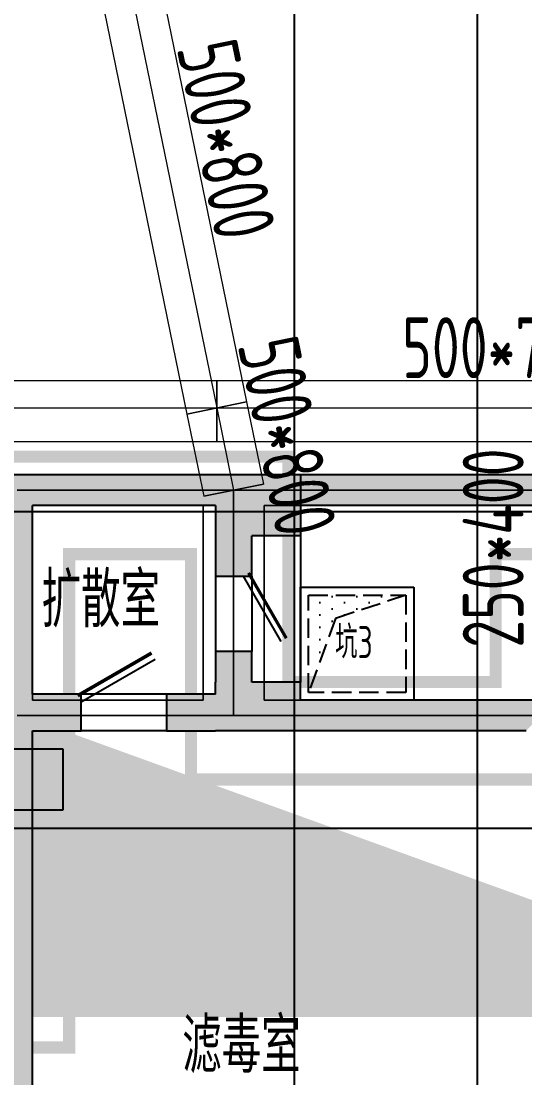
# Model space of a CAD drawing. Extents: x 369444 to 684549, y -549309 to 575337.
# Drawn here: x 411281 to 415414, y 402107 to 410783 of the extents above; entities that cross this region are included whole.
import ezdxf

# ---------------------------------------------------------------- set-up
doc = ezdxf.new("R2010")
doc.units = 0
doc.header["$LTSCALE"] = 1000
doc.header["$MEASUREMENT"] = 0
doc.linetypes.add('DASH', pattern=[0.35, 0.25, -0.1])
for name, color, linetype, lineweight, true_color in [('-1-0-1', 7, 'Continuous', 0, 0xc0c0c0), ('-1-1-2', 7, 'Continuous', 0, 0xc0c0c0), ('-2-0-1', 1, 'Continuous', 0, 0xff0000), ('-2-1-2', 9, 'Continuous', 0, 0x808080), ('1-6-1', 7, 'Continuous', 0, 0x55ff55), ('1-6-2', 7, 'Continuous', 0, 0x55ff55), ('12-6-1', 4, 'Continuous', 0, 0x00ffff), ('12-6-2', 4, 'Continuous', 0, 0x00ffff), ('12-6-5', 4, 'Continuous', 0, 0x00ffff)]:
    doc.layers.add(name, color=color, linetype=linetype, lineweight=lineweight, true_color=true_color)
for name, color, linetype in [('A-WALL-HATCH', 8, 'Continuous'), ('AIRD-PLUM', 122, 'Continuous'), ('COLUMN', 9, 'Continuous'), ('DOTE', 1, 'Continuous'), ('PUB_HATCH', 8, 'Continuous'), ('WALL', 9, 'Continuous'), ('WINDOW', 4, 'Continuous'), ('文字', 2, 'Continuous'), ('防火分区线', 7, 'Continuous')]:
    doc.layers.add(name, color=color, linetype=linetype)
doc.styles.add('_TCH_DIM', font='SIMPLEX', dxfattribs={"bigfont": 'GBCBIG'})
doc.styles.add('yjkcad', font='yjkeng.shx', dxfattribs={"width": 0.7, "height": 250, "bigfont": 'yjkchn.shx'})
doc.styles.add('说明', font='TSSDENG', dxfattribs={"width": 0.7, "bigfont": 'HZTXT'})

# ---------------------------------------------------------------- blocks, each defined once
blk = doc.blocks.new('22#loudixiayicengjksdf')
at = {"layer": 'WALL'}
h = blk.add_hatch(color=0, dxfattribs=at)
h.dxf.hatch_style = 1
h.paths.add_polyline_path([(-183057.3, -69118.8), (-183057.3, -68618.8), (-183557.3, -68618.8), (-183557.3, -69118.8)], flags=17)
h.paths.add_polyline_path([(-170857.3, -69118.8), (-170857.3, -68618.8), (-171407.3, -68618.8), (-171407.3, -69118.8)], flags=17)
h.paths.add_polyline_path([(-171407.3, -70818.8), (-171157.3, -70818.8), (-171157.3, -70418.8), (-171557.3, -70418.8), (-171557.3, -70818.8)], flags=17)
h.paths.add_polyline_path([(-183507.3, -70818.8), (-183357.3, -70818.8), (-183357.3, -70418.8), (-183757.3, -70418.8), (-183757.3, -70818.8)], flags=17)
h.paths.add_polyline_path([(-168657.3, -64218.8), (-170857.3, -64218.8), (-170857.3, -66418.8), (-170307.3, -66418.8), (-170307.3, -66618.8), (-171107.3, -66618.8), (-171107.3, -63968.8), (-168457.3, -63968.8), (-168457.3, -66618.8), (-169207.3, -66618.8), (-169207.3, -66418.8), (-168657.3, -66418.8)])
h.paths.add_polyline_path([(-179257.3, -73468.8), (-179807.3, -73468.8), (-179807.3, -73218.8), (-179257.3, -73218.8), (-178857.3, -73218.8), (-178857.3, -73468.8), (-179007.3, -73468.8), (-179007.3, -76368.8), (-180757.3, -76368.8), (-180757.3, -76118.8), (-179257.3, -76118.8)])
h.paths.add_polyline_path([(-165957.3, -64218.8), (-166607.3, -64218.8), (-166607.3, -63968.8), (-165707.3, -63968.8), (-165707.3, -65768.8), (-165957.3, -65768.8)])
h.paths.add_polyline_path([(-188307.3, -64018.8), (-188957.3, -64018.8), (-188957.3, -65568.8), (-189207.3, -65568.8), (-189207.3, -63768.8), (-188307.3, -63768.8)])
h.paths.add_polyline_path([(-173307.3, -80968.8), (-174157.3, -80968.8), (-174857.3, -80968.8), (-174857.3, -80718.8), (-174407.3, -80718.8), (-174407.3, -77518.8), (-174157.3, -77518.8), (-174157.3, -80718.8), (-173307.3, -80718.8)])
h.paths.add_polyline_path([(-180757.3, -80968.8), (-181607.3, -80968.8), (-181607.3, -80718.8), (-180757.3, -80718.8), (-180757.3, -77518.8), (-180507.3, -77518.8), (-180507.3, -80718.8), (-180057.3, -80718.8), (-180057.3, -80968.8)])
h.paths.add_polyline_path([(-175107.3, -73468.8), (-175657.3, -73468.8), (-175657.3, -76118.8), (-174157.3, -76118.8), (-174157.3, -76368.8), (-175907.3, -76368.8), (-175907.3, -73468.8), (-176057.3, -73468.8), (-176057.3, -73218.8), (-175657.3, -73218.8), (-175107.3, -73218.8)])
h.paths.add_polyline_path([(-159582.3, -72668.8), (-160057.3, -72668.8), (-160057.3, -74418.8), (-160307.3, -74418.8), (-160307.3, -72668.8), (-160407.3, -72668.8), (-160407.3, -72418.8), (-160057.3, -72418.8), (-159582.3, -72418.8)])
h.paths.add_polyline_path([(-163357.3, -80968.8), (-163657.3, -80968.8), (-164057.3, -80968.8), (-164057.3, -80718.8), (-163907.3, -80718.8), (-163907.3, -77118.8), (-163657.3, -77118.8), (-163657.3, -80718.8), (-163357.3, -80718.8)])
h.paths.add_polyline_path([(-166757.3, -80968.8), (-167782.3, -80968.8), (-168557.3, -80968.8), (-168557.3, -80718.8), (-167807.3, -80718.8), (-167807.3, -77018.8), (-167507.3, -77018.8), (-167507.3, -80718.8), (-166757.3, -80718.8)])
h.paths.add_polyline_path([(-191007.3, -75018.8), (-191007.3, -75818.8), (-193107.3, -75818.8), (-193107.3, -75568.8), (-191257.3, -75568.8), (-191257.3, -75018.8)])
h.paths.add_polyline_path([(-183307.3, -66418.8), (-184057.3, -66418.8), (-184057.3, -64018.8), (-186257.3, -64018.8), (-186257.3, -66218.8), (-185707.3, -66218.8), (-185707.3, -66418.8), (-186457.3, -66418.8), (-186457.3, -63768.8), (-183807.3, -63768.8), (-183807.3, -66168.8), (-183307.3, -66168.8)])
h.paths.add_polyline_path([(-171407.3, -73468.8), (-171857.3, -73468.8), (-171857.3, -73218.8), (-171157.3, -73218.8), (-171157.3, -76368.8), (-171407.3, -76368.8)])
h.paths.add_polyline_path([(-183057.3, -73468.8), (-183507.3, -73468.8), (-183507.3, -76368.8), (-183757.3, -76368.8), (-183757.3, -73218.8), (-183057.3, -73218.8)])
h.paths.add_polyline_path([(-187382.3, -80968.8), (-188157.3, -80968.8), (-188157.3, -80718.8), (-187407.3, -80718.8), (-187407.3, -77018.8), (-187107.3, -77018.8), (-187107.3, -80718.8), (-186357.3, -80718.8), (-186357.3, -80968.8)])
h.paths.add_polyline_path([(-191257.3, -80968.8), (-191557.3, -80968.8), (-191557.3, -80718.8), (-191257.3, -80718.8), (-191257.3, -77118.8), (-191007.3, -77118.8), (-191007.3, -80718.8), (-190857.3, -80718.8), (-190857.3, -80968.8)])
h.paths.add_polyline_path([(-194857.3, -72668.8), (-195332.3, -72668.8), (-195332.3, -72418.8), (-194857.3, -72418.8), (-194507.3, -72418.8), (-194507.3, -72668.8), (-194607.3, -72668.8), (-194607.3, -74418.8), (-194857.3, -74418.8)])
h.paths.add_polyline_path([(-157057.3, -81968.8), (-157607.3, -81968.8), (-157607.3, -81718.8), (-157357.3, -81718.8), (-157357.3, -77268.8), (-157057.3, -77268.8)])
h.paths.add_polyline_path([(-197307.3, -81968.8), (-197857.3, -81968.8), (-197857.3, -77268.8), (-197557.3, -77268.8), (-197557.3, -81718.8), (-197307.3, -81718.8)])
h.paths.add_polyline_path([(-165557.3, -72668.8), (-165957.3, -72668.8), (-165957.3, -69118.8), (-166357.3, -69118.8), (-166357.3, -68918.8), (-165707.3, -68918.8), (-165707.3, -72418.8), (-165557.3, -72418.8)])
h.paths.add_polyline_path([(-188957.3, -72668.8), (-189357.3, -72668.8), (-189357.3, -72418.8), (-189207.3, -72418.8), (-189207.3, -68918.8), (-188507.3, -68918.8), (-188507.3, -69118.8), (-188957.3, -69118.8)])
h.paths.add_polyline_path([(-160857.3, -80968.8), (-161557.3, -80968.8), (-161557.3, -80718.8), (-160857.3, -80718.8), (-160857.3, -77818.8), (-160607.3, -77818.8), (-160607.3, -80718.8), (-160607.3, -81718.8), (-160007.3, -81718.8), (-160007.3, -81968.8), (-160857.3, -81968.8)])
h.paths.add_polyline_path([(-187107.3, -71318.8), (-187107.3, -74818.8), (-187407.3, -74818.8), (-187407.3, -71318.8)])
h.paths.add_polyline_path([(-193357.3, -80968.8), (-194057.3, -80968.8), (-194057.3, -81968.8), (-194907.3, -81968.8), (-194907.3, -81718.8), (-194307.3, -81718.8), (-194307.3, -80718.8), (-194307.3, -77818.8), (-194057.3, -77818.8), (-194057.3, -80718.8), (-193357.3, -80718.8)])
h.paths.add_polyline_path([(-167507.3, -71318.8), (-167507.3, -74818.8), (-167807.3, -74818.8), (-167807.3, -71318.8)])
h.paths.add_polyline_path([(-171157.3, -80968.8), (-171507.3, -80968.8), (-171507.3, -80718.8), (-171407.3, -80718.8), (-171407.3, -77518.8), (-171157.3, -77518.8), (-171157.3, -80718.8), (-170957.3, -80718.8), (-170957.3, -80968.8)])
h.paths.add_polyline_path([(-183407.3, -80968.8), (-183757.3, -80968.8), (-183957.3, -80968.8), (-183957.3, -80718.8), (-183757.3, -80718.8), (-183757.3, -77518.8), (-183507.3, -77518.8), (-183507.3, -80718.8), (-183407.3, -80718.8)])
h.paths.add_polyline_path([(-157057.3, -75818.8), (-157757.3, -75818.8), (-157757.3, -75568.8), (-157357.3, -75568.8), (-157357.3, -72668.8), (-157732.3, -72668.8), (-157732.3, -72418.8), (-157057.3, -72418.8)])
h.paths.add_polyline_path([(-197157.3, -75818.8), (-197857.3, -75818.8), (-197857.3, -72418.8), (-197182.3, -72418.8), (-197182.3, -72668.8), (-197557.3, -72668.8), (-197557.3, -75568.8), (-197157.3, -75568.8)])
h.paths.add_polyline_path([(-163907.3, -72668.8), (-163957.3, -72668.8), (-163957.3, -72418.8), (-163657.3, -72418.8), (-163257.3, -72418.8), (-163257.3, -72668.8), (-163657.3, -72668.8), (-163657.3, -73518.8), (-163907.3, -73518.8)])
h.paths.add_polyline_path([(-190957.3, -72668.8), (-191007.3, -72668.8), (-191007.3, -73518.8), (-191257.3, -73518.8), (-191257.3, -72668.8), (-191657.3, -72668.8), (-191657.3, -72418.8), (-191257.3, -72418.8), (-190957.3, -72418.8)])
h.paths.add_polyline_path([(-161807.3, -75818.8), (-163907.3, -75818.8), (-163907.3, -75018.8), (-163657.3, -75018.8), (-163657.3, -75568.8), (-161807.3, -75568.8)])
edge = h.paths.add_edge_path()
edge.add_line((-183557.3, -66418.8), (-183557.3, -66518.8))
edge.add_line((-183557.3, -66518.8), (-183307.3, -66518.8))
edge.add_line((-183307.3, -66518.8), (-183307.3, -66418.8))
edge.add_line((-183507.3, -70818.8), (-183507.3, -71568.8))
edge.add_line((-183507.3, -71568.8), (-185557.3, -71568.8))
edge.add_line((-185557.3, -71568.8), (-185557.3, -71318.8))
edge.add_line((-185557.3, -71318.8), (-183757.3, -71318.8))
edge.add_line((-183757.3, -71318.8), (-183757.3, -70818.8))
edge.add_line((-171157.3, -70818.8), (-171157.3, -71318.8))
edge.add_line((-171157.3, -71318.8), (-169357.3, -71318.8))
edge.add_line((-169357.3, -71318.8), (-169357.3, -71568.8))
edge.add_line((-169357.3, -71568.8), (-171407.3, -71568.8))
edge.add_line((-171407.3, -71568.8), (-171407.3, -70818.8))
h.paths.add_polyline_path([(-171407.3, -71568.8), (-171157.3, -71568.8), (-171157.3, -70818.8), (-171407.3, -70818.8)], flags=16)
h.paths.add_polyline_path([(-171157.3, -71568.8), (-169357.3, -71568.8), (-169357.3, -71318.8), (-171157.3, -71318.8)], flags=16)
h.paths.add_polyline_path([(-183757.3, -71568.8), (-183507.3, -71568.8), (-183507.3, -70818.8), (-183757.3, -70818.8)], flags=16)
h.paths.add_polyline_path([(-185557.3, -71568.8), (-183757.3, -71568.8), (-183757.3, -71318.8), (-185557.3, -71318.8)], flags=16)
blk = doc.blocks.new('$DorLib2D$00000192')
at = {"color": 0}
blk.add_line((-0.5, 0.125), (0.366, 0.625), dxfattribs=at)
at = {"color": 0, "const_width": 0.0417}
blk.add_lwpolyline([(-0.542, 0.197), (0.324, 0.697)], dxfattribs=at)
blk = doc.blocks.new('JSK1000')
at = {"layer": 'AIRD-PLUM'}
h = blk.add_hatch(dxfattribs=at)
h.set_pattern_fill('DOTS', color=8, scale=80, style=0)
h.set_pattern_definition([(0, (-20, -20), (63.5, 127), [0, -127])])
h.paths.add_polyline_path([(80, 1080), (80, 80), (321, 803), (1080, 1080)])
at = {"layer": 'AIRD-PLUM', "ltscale": 0.25}
blk.add_lwpolyline([(0, 0), (1160, 0), (1160, 1160), (0, 1160)], close=True, dxfattribs=at)
at = {"layer": 'AIRD-PLUM', "color": 8, "linetype": 'DASH', "ltscale": 0.8}
blk.add_lwpolyline([(80, 80), (1080, 80), (1080, 1080), (80, 1080)], close=True, dxfattribs=at)
blk.add_lwpolyline([(80, 80), (321, 803), (1080, 1080)], dxfattribs=at)

msp = doc.modelspace()

# ---------------------------------------------------------------- hatches: boundary and pattern name
at = {"layer": 'A-WALL-HATCH'}
msp.add_hatch(color=256, dxfattribs=at).paths.add_polyline_path([(411624.7, 404306.9), (411624.7, 404806.9), (411124.7, 404806.9), (411124.7, 404306.9)])
at = {"layer": 'PUB_HATCH'}
for points in [[(411312.1, 405144.5), (411374.6, 405257), (411374.6, 406807), (411124.6, 407057), (411124.6, 405107)], [(412874.6, 406807), (413574.6, 407057), (411124.6, 407057), (411374.6, 406807)], [(413574.6, 407057), (412874.6, 406807), (412874.6, 406557), (413574.6, 406557)], [(417674.6, 406807), (417424.6, 407057), (413524.6, 407057), (413524.6, 406807)], [(412874.6, 406557), (412874.6, 406227), (413174.6, 406227), (413174.6, 406557)], [(413174.6, 405357), (413174.6, 405607), (412874.6, 405607), (412874.6, 405357)], [(413154.6, 405177), (413574.6, 405207), (413574.6, 405357), (412874.6, 405357), (412874.6, 405257)], [(411374.6, 404957), (411774.4, 404957), (411774.4, 405257), (411374.6, 405257), (411312.1, 405144.5)], [(412874.6, 405257), (412474.4, 405257), (412474.4, 404957), (412874.6, 404957), (413154.6, 405177)], [(415424.6, 404957), (415674.6, 405207), (413574.6, 405207), (413154.6, 405177), (412874.6, 404957)], [(411174.6, 402907), (411374.6, 403007), (411374.6, 404957), (411312.1, 405144.5), (411124.6, 405107), (411124.6, 403007)], [(411124.6, 399957), (411374.6, 400207), (411374.6, 403007), (411174.6, 402907), (411124.6, 402757)]]:
    msp.add_hatch(color=256, dxfattribs=at).paths.add_polyline_path(points)

# ---------------------------------------------------------------- linework, layer by layer
at = {"layer": '-1-0-1', "color": 0}
for p in [(412885.9, 407606.9, -3600), (413024.4, 406931.9, -3600), (413024.4, 405081.9, -3600)]:
    msp.add_point(p, dxfattribs=at)
at = {"layer": '-1-1-2', "color": 0}
for p, q in [((412885.9, 407606.9, -3600), (412885.9, 407606.9)), ((413024.4, 406931.9, -3600), (413024.4, 406931.9)), ((413024.4, 405081.9, -3600), (413024.4, 405081.9))]:
    msp.add_line(p, q, dxfattribs=at)
at = {"layer": '-2-0-1', "color": 0}
for p, q in [((412024.3, 411807.1, -3600), (412885.9, 407606.9, -3600)), ((406899.4, 407606.9, -3600), (412885.9, 407606.9, -3600)), ((412885.9, 407606.9, -3600), (413024.4, 406931.9, -3600)), ((412885.9, 407606.9, -3600), (417549.4, 407606.9, -3600)), ((411249.4, 406931.9, -3600), (413024.4, 406931.9, -3600)), ((413024.4, 405081.9, -3600), (413024.4, 406931.9, -3600)), ((413024.4, 406931.9, -3600), (415549.4, 406931.9, -3600)), ((411249.4, 405081.9, -3600), (413024.4, 405081.9, -3600)), ((413024.4, 405081.9, -3600), (415549.4, 405081.9, -3600))]:
    msp.add_line(p, q, dxfattribs=at)
at = {"layer": '-2-1-2', "color": 0}
for p, q in [((412024.3, 411807.1), (412885.9, 407606.9)), ((406899.4, 407606.9), (412885.9, 407606.9)), ((412885.9, 407606.9), (413024.4, 406931.9)), ((412885.9, 407606.9), (417549.4, 407606.9)), ((411249.4, 406931.9), (413024.4, 406931.9)), ((413024.4, 405081.9), (413024.4, 406931.9)), ((413024.4, 406931.9), (415549.4, 406931.9)), ((411249.4, 405081.9), (413024.4, 405081.9)), ((413024.4, 405081.9), (415549.4, 405081.9))]:
    msp.add_line(p, q, dxfattribs=at)
at = {"layer": '1-6-1', "color": 0}
for p, q in [((413024.4, 407056.9, -3600), (411124.4, 407056.9, -3600)), ((411124.4, 407056.9), (413024.4, 407056.9)), ((413024.4, 407056.9, -3600), (413024.4, 407056.9)), ((415549.4, 407056.9, -3600), (413024.4, 407056.9, -3600)), ((413024.4, 407056.9), (415549.4, 407056.9)), ((413024.4, 407056.9), (413024.4, 407056.9, -3600)), ((411374.4, 406806.9), (411374.4, 405206.9)), ((411374.4, 406806.9, -3600), (411374.4, 406806.9)), ((411374.4, 405206.9, -3600), (411374.4, 406806.9, -3600)), ((411374.4, 406806.9), (411374.4, 406806.9, -3600)), ((412774.4, 406806.9), (411374.4, 406806.9)), ((411374.4, 406806.9, -3600), (412774.4, 406806.9, -3600)), ((412774.4, 406806.9, -3600), (412774.4, 405206.9, -3600)), ((412774.4, 406806.9), (412774.4, 406806.9, -3600)), ((412774.4, 405206.9), (412774.4, 406806.9)), ((412774.4, 406806.9, -3600), (412774.4, 406806.9)), ((413274.4, 406806.9), (413274.4, 405206.9)), ((413274.4, 406806.9, -3600), (413274.4, 406806.9)), ((413274.4, 405206.9, -3600), (413274.4, 406806.9, -3600)), ((413274.4, 406806.9), (413274.4, 406806.9, -3600)), ((415549.4, 406806.9), (413274.4, 406806.9)), ((413274.4, 406806.9, -3600), (415549.4, 406806.9, -3600)), ((411374.4, 405206.9, -3600), (411374.4, 405206.9)), ((412774.4, 405206.9, -3600), (411374.4, 405206.9, -3600)), ((411374.4, 405206.9), (412774.4, 405206.9)), ((411374.4, 405206.9), (411374.4, 405206.9, -3600)), ((412774.4, 405206.9, -3600), (412774.4, 405206.9)), ((412774.4, 405206.9), (412774.4, 405206.9, -3600)), ((413274.4, 405206.9), (413274.4, 405206.9, -3600)), ((413274.4, 405206.9, -3600), (413274.4, 405206.9)), ((415424.4, 405206.9, -3600), (413274.4, 405206.9, -3600)), ((413274.4, 405206.9), (415424.4, 405206.9)), ((411374.4, 404956.9), (411374.4, 404956.9, -3600)), ((413024.4, 404956.9), (411374.4, 404956.9)), ((411374.4, 404956.9, -3600), (413024.4, 404956.9, -3600)), ((411374.4, 404956.9), (411374.4, 402906.9)), ((411374.4, 404956.9, -3600), (411374.4, 404956.9)), ((411374.4, 402906.9, -3600), (411374.4, 404956.9, -3600)), ((413024.4, 404956.9, -3600), (413024.4, 404956.9)), ((413024.4, 404956.9), (413024.4, 404956.9, -3600)), ((415424.4, 404956.9), (413024.4, 404956.9)), ((413024.4, 404956.9, -3600), (415424.4, 404956.9, -3600)), ((411374.4, 402906.9), (411374.4, 402906.9, -3600)), ((411374.4, 402906.9), (411374.4, 400206.9)), ((411374.4, 402906.9, -3600), (411374.4, 402906.9)), ((411374.4, 400206.9, -3600), (411374.4, 402906.9, -3600))]:
    msp.add_line(p, q, dxfattribs=at)
at = {"layer": '1-6-2', "color": 0}
for p, q in [((413024.4, 406931.9), (411249.4, 406931.9)), ((411249.4, 406931.9, -3600), (413024.4, 406931.9, -3600)), ((413024.4, 406931.9), (413024.4, 405081.9)), ((413024.4, 406931.9, -3600), (413024.4, 406931.9)), ((413024.4, 405081.9, -3600), (413024.4, 406931.9, -3600)), ((413024.4, 406931.9), (413024.4, 406931.9, -3600)), ((415549.4, 406931.9), (413024.4, 406931.9)), ((413024.4, 406931.9, -3600), (415549.4, 406931.9, -3600)), ((413024.4, 406931.9, -3600), (413024.4, 406931.9)), ((413024.4, 405081.9), (411249.4, 405081.9)), ((411249.4, 405081.9, -3600), (413024.4, 405081.9, -3600)), ((413024.4, 405081.9), (413024.4, 405081.9, -3600)), ((413024.4, 405081.9, -3600), (413024.4, 405081.9)), ((413024.4, 405081.9), (413024.4, 405081.9, -3600)), ((415549.4, 405081.9), (413024.4, 405081.9)), ((413024.4, 405081.9, -3600), (415549.4, 405081.9, -3600))]:
    msp.add_line(p, q, dxfattribs=at)
at = {"layer": '12-6-1', "color": 0}
for p, q in [((412269.2, 411857.3), (413130.8, 407657.2)), ((412269.2, 411857.3, -800), (413130.8, 407657.2, -800)), ((411779.4, 411756.8), (412641, 407556.7)), ((411779.4, 411756.8, -800), (412641, 407556.7, -800)), ((406899.4, 407831.9), (412885.9, 407831.9)), ((406899.4, 407831.9, -700), (412885.9, 407831.9, -700)), ((412885.9, 407831.9), (412885.9, 407331.9)), ((412885.9, 407831.9, -700), (412885.9, 407831.9)), ((412885.9, 407331.9, -700), (412885.9, 407831.9, -700)), ((412885.9, 407831.9), (417549.4, 407831.9)), ((412885.9, 407831.9, -700), (417549.4, 407831.9, -700)), ((412885.9, 407831.9), (412885.9, 407331.9)), ((412885.9, 407831.9, -700), (412885.9, 407831.9)), ((412885.9, 407331.9, -700), (412885.9, 407831.9, -700)), ((413130.8, 407657.2), (412641, 407556.7)), ((412641, 407556.7, -800), (413130.8, 407657.2, -800)), ((413130.8, 407657.2), (412641, 407556.7)), ((412641, 407556.7, -800), (413130.8, 407657.2, -800)), ((413130.8, 407657.2, -800), (413130.8, 407657.2)), ((413130.8, 407657.2), (413269.3, 406982.2)), ((413130.8, 407657.2, -800), (413269.3, 406982.2, -800)), ((413130.8, 407657.2, -800), (413130.8, 407657.2)), ((412641, 407556.7), (412641, 407556.7, -800)), ((412641, 407556.7), (412779.5, 406881.7)), ((412641, 407556.7, -800), (412779.5, 406881.7, -800)), ((412641, 407556.7), (412641, 407556.7, -800)), ((406899.4, 407331.9), (412885.9, 407331.9)), ((406899.4, 407331.9, -700), (412885.9, 407331.9, -700)), ((412885.9, 407331.9), (412885.9, 407331.9, -700)), ((412885.9, 407331.9), (417549.4, 407331.9)), ((412885.9, 407331.9, -700), (417549.4, 407331.9, -700)), ((412885.9, 407331.9), (412885.9, 407331.9, -700)), ((413269.3, 406982.2), (412779.5, 406881.7)), ((412779.5, 406881.7, -800), (413269.3, 406982.2, -800)), ((413269.3, 406982.2, -800), (413269.3, 406982.2)), ((412779.5, 406881.7), (412779.5, 406881.7, -800))]:
    msp.add_line(p, q, dxfattribs=at)
at = {"layer": '12-6-2', "color": 0}
for p, q in [((412024.3, 411807.1), (412885.9, 407606.9)), ((406899.4, 407606.9), (412885.9, 407606.9)), ((412885.9, 407606.9), (417549.4, 407606.9)), ((412885.9, 407606.9), (413024.4, 406931.9))]:
    msp.add_line(p, q, dxfattribs=at)
at = {"layer": 'COLUMN', "color": 8}
for p, q in [((411624.7, 404806.9), (411124.7, 404806.9)), ((411624.7, 404306.9), (411624.7, 404806.9)), ((411124.7, 404306.9), (411624.7, 404306.9))]:
    msp.add_line(p, q, dxfattribs=at)
at = {"layer": 'DOTE', "color": 8}
for p, q in [((413524.5, 59364.2), (413524.5, 476704.8)), ((415024.5, 261807), (415024.5, 476704.8))]:
    msp.add_line(p, q, dxfattribs=at)
at = {"layer": 'DOTE', "color": 8, "lineweight": -2}
for p, q in [((377844.4, 406757), (624570.9, 406757)), ((377844.4, 404157), (624570.9, 404157))]:
    msp.add_line(p, q, dxfattribs=at)
at = {"layer": 'WALL'}
for p, q in [((413574.6, 407057), (411124.6, 407057)), ((417424.6, 407057), (413524.6, 407057)), ((413524.6, 406807), (413524.6, 407057)), ((413574.6, 407057), (413574.6, 406557)), ((411374.6, 405257), (411374.6, 406807)), ((412874.6, 406807), (411374.6, 406807)), ((412874.6, 406807), (412874.6, 406557)), ((417674.6, 406807), (413524.6, 406807)), ((412874.6, 406557), (412874.6, 406227)), ((413574.6, 406557), (413174.6, 406557)), ((413174.6, 406227), (413174.6, 406557)), ((412874.6, 406227), (413174.6, 406227)), ((413174.6, 405607), (412874.6, 405607)), ((412874.6, 405607), (412874.6, 405357)), ((413174.6, 405357), (413174.6, 405607)), ((412874.6, 405257), (412874.6, 405357)), ((413574.6, 405357), (413174.6, 405357)), ((413574.6, 405207), (413574.6, 405357)), ((411774.4, 405257), (411374.6, 405257)), ((411774.4, 404957), (411774.4, 405257)), ((412874.6, 405257), (412474.4, 405257)), ((412474.4, 405257), (412474.4, 404957)), ((415674.6, 405207), (413574.6, 405207)), ((411374.6, 403007), (411374.6, 404957)), ((411374.6, 404957), (411774.4, 404957)), ((412474.4, 404957), (412874.6, 404957)), ((415424.6, 404957), (412874.6, 404957)), ((411374.6, 400207), (411374.6, 403007))]:
    msp.add_line(p, q, dxfattribs=at)
at = {"layer": 'WINDOW'}
for p, q in [((413574.6, 406557, 0), (413574.6, 405357, 0)), ((412474.4, 405257, 0), (411774.4, 405257, 0)), ((412474.4, 404957, 0), (411774.4, 404957, 0))]:
    msp.add_line(p, q, dxfattribs=at)
at = {"layer": 'WINDOW', "color": 0}
for p, q in [((412874.6, 406227, 0), (412874.6, 405607, 0)), ((413174.6, 406227, 0), (413174.6, 405607, 0))]:
    msp.add_line(p, q, dxfattribs=at)
at = {"layer": '防火分区线', "color": 3, "linetype": 'DASH', "ltscale": 8, "const_width": 100}
for points in [[(418574.5, 423406.9), (418574.5, 409642.7), (418974.5, 409642.7), (418974.5, 405606.9), (415974.5, 405606.9), (415974.5, 404557.1), (412674.5, 404557.1), (412674.5, 406406.9), (411674.5, 406406.9), (411674.5, 402357.1), (408624.5, 402357.2), (408624.5, 406506.9), (406524.5, 406506.9), (406524.5, 409106.9), (400824.5, 409106.9), (400824.5, 400456.9), (395274.5, 400456.9), (395274.5, 397307), (391374.5, 397307), (391374.5, 400456.9), (379874.5, 400456.9), (379874.5, 449257)], [(417774.5, 422606.9), (417774.5, 408842.7), (418174.5, 408842.7), (418174.5, 406406.9), (415174.5, 406406.9), (415174.5, 405357.1), (413474.5, 405357.1), (413474.5, 407206.9), (410874.5, 407206.9), (410874.5, 403157.1), (409424.5, 403157.2), (409424.5, 407306.9), (407324.5, 407306.9), (407324.5, 409906.9), (400024.5, 409906.9), (400024.5, 401256.9), (394474.5, 401256.9), (394474.5, 398107), (392174.5, 398107), (392174.5, 401256.9), (380674.5, 401256.9), (380674.5, 448457)]]:
    msp.add_lwpolyline(points, dxfattribs=at)
at = {"layer": '防火分区线', "color": 5, "linetype": 'DASH', "ltscale": 8, "const_width": 100}
for points in [[(424074.5, 409706.9), (418174.5, 409706.7), (418174.5, 406406.7), (415174.5, 406406.7), (415174.5, 405357), (413474.5, 405357), (413474.5, 407206.7), (410874.6, 407206.7), (410874.4, 403157), (405474.5, 403157.1), (405474.5, 392657), (405224.5, 392657), (405224.5, 351406.8)], [(423274.5, 408906.8), (418974.5, 408906.7), (418974.5, 405606.7), (415974.5, 405606.7), (415974.5, 404557), (412674.5, 404557), (412674.5, 406406.7), (411674.5, 406406.7), (411674.3, 402356.9), (406274.5, 402357), (406274.5, 391857), (406024.5, 391857), (406024.5, 352206.8)]]:
    msp.add_lwpolyline(points, dxfattribs=at)

# ---------------------------------------------------------------- block references
at = {"layer": 'AIRD-PLUM', "xscale": -0.8, "yscale": 0.8, "zscale": 0.8, "rotation": 90}
msp.add_blockref('JSK1000', (414502.6, 406135, 0), dxfattribs=at)
at = {"layer": 'WALL', "color": 8}
msp.add_blockref('22#loudixiayicengjksdf', (589531.8, 473425.8, -14), dxfattribs=at)
at = {"layer": 'WINDOW', "color": 0, "xscale": 620, "yscale": 620, "zscale": 620, "rotation": 270.000009835472}
msp.add_blockref('$DorLib2D$00000192', (413024.6, 405917), dxfattribs=at)
at = {"layer": 'WINDOW', "xscale": 700, "yscale": 700, "zscale": -700}
msp.add_blockref('$DorLib2D$00000192', (412124.4, 405107), dxfattribs=at)

# ---------------------------------------------------------------- texts
at = {"color": 2, "style": '_TCH_DIM'}
for s, p in [('扩散室', (411448.9, 405807.2, 0)), ('滤毒室', (412602.3, 402148.4, 0))]:
    msp.add_text(s, height=450, rotation=0, dxfattribs=at).set_placement(p)
at = {"layer": '12-6-5', "color": 0, "char_height": 500, "attachment_point": 8, "style": 'yjkcad'}
for s, insert, rotation in [('500*800', (412719.6, 409761.3), 281.5926), ('500*800', (413219.6, 407323.7), 281.5926), ('250*400', (415404.4, 406456.9), 90)]:
    msp.add_mtext(s, dxfattribs=dict(at, insert=insert, rotation=rotation))
at = {"layer": '12-6-5', "color": 0, "insert": (415217.6, 407851.9), "char_height": 500, "attachment_point": 8, "style": 'yjkcad'}
msp.add_mtext('500*700', dxfattribs=at)
at = {"layer": '文字', "style": '说明', "width": 0.7}
msp.add_text('坑3', height=264, dxfattribs=at).set_placement((413857.2, 405552.9, 0))

doc.saveas('drawing.dxf')
